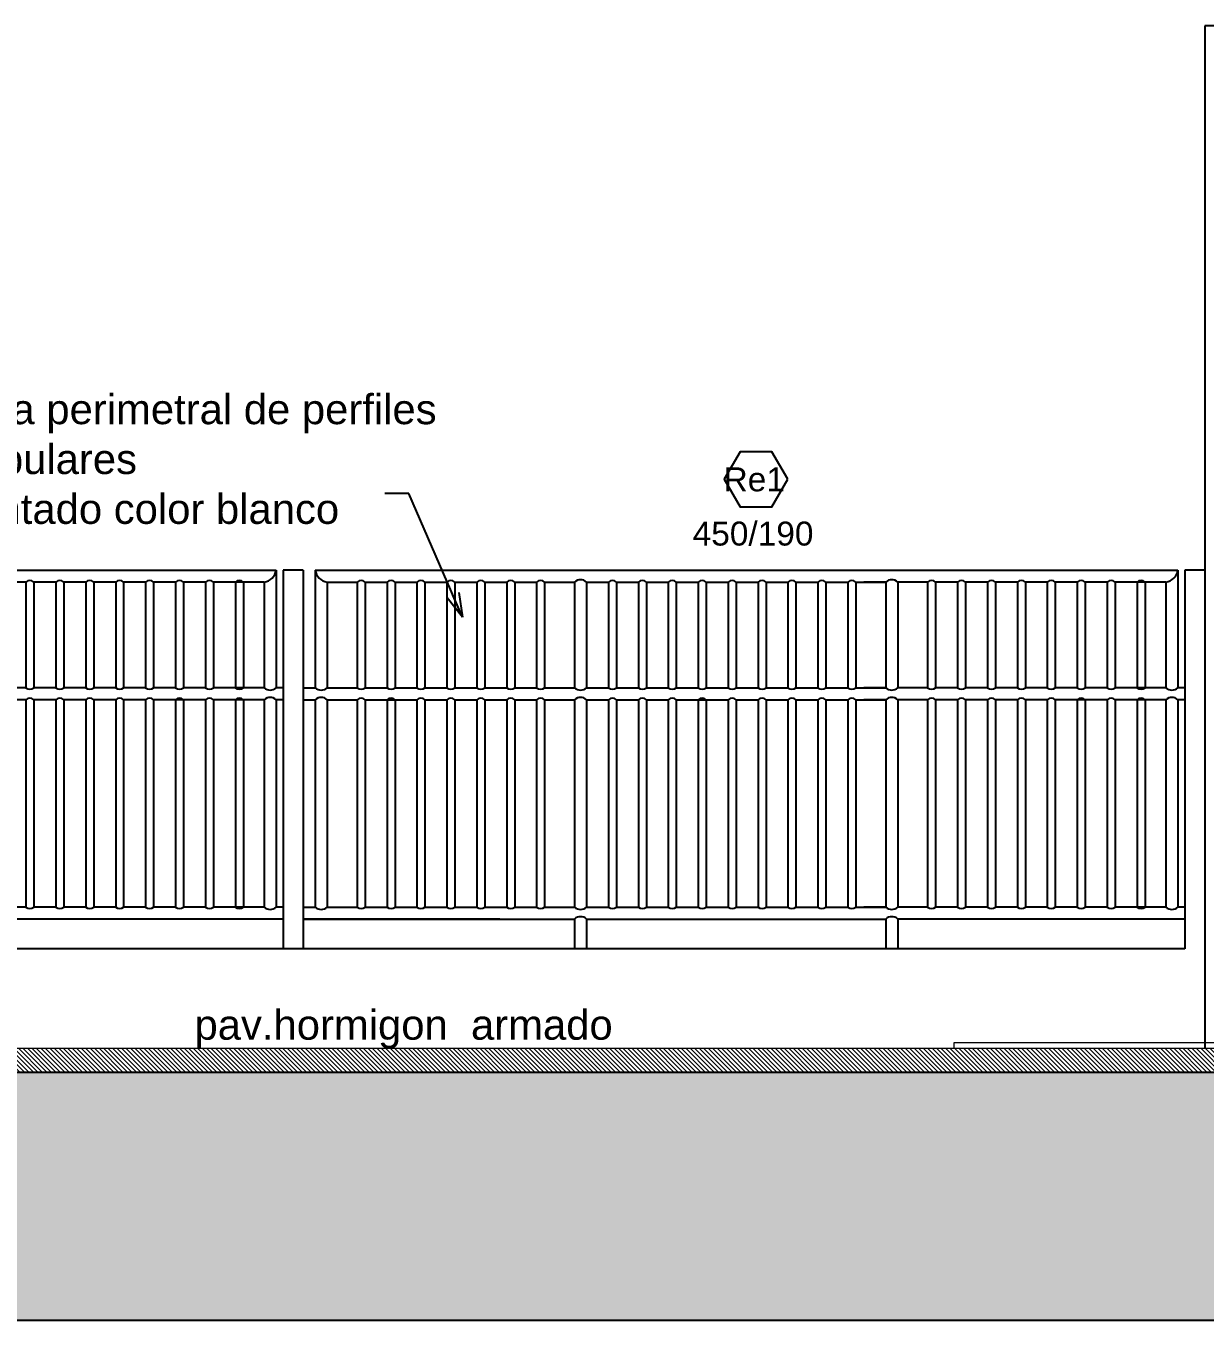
# Model space of a CAD drawing. Header units: metres. Extents: x 1166 to 1459, y -137 to 62.
# Drawn here: x 1274.12 to 1280.03, y -88.89 to -82.4 of the extents above; entities that cross this region are included whole.
import ezdxf

# ---------------------------------------------------------------- set-up
doc = ezdxf.new("R2010")
doc.units = ezdxf.units.M
doc.header["$LTSCALE"] = 0.508
doc.linetypes.add('HIDDEN2', pattern=[0.1875, 0.125, -0.0625])
doc.layers.get('0').update_dxf_attribs({"color": 9})
for name, color, linetype in [('2-Desig-Carp', 9, 'Continuous'), ('2-texto', 9, 'Continuous'), ('3-muros', 9, 'Continuous'), ('4-carpinterias', 9, 'Continuous'), ('8-cotas-100', 9, 'Continuous'), ('9-Hatch', 9, 'Continuous'), ('arq carpinterias', 9, 'Continuous'), ('Estructura', 9, 'HIDDEN2')]:
    doc.layers.add(name, color=color, linetype=linetype)
doc.styles.add('swiss', font='swissel.ttf')
doc.dimstyles.new('dim-100', dxfattribs={"dimtxt": 0.2, "dimasz": 0.12, "dimexe": 0.05, "dimexo": 0, "dimgap": 0.05, "dimtad": 1, "dimzin": 4, "dimtxsty": 'swiss', "dimblk": 'ARCHTICK', "dimcen": 0.5, "dimdle": 0.1, "dimclrd": 256, "dimclre": 252, "dimclrt": 256, "dimadec": 0, "dimazin": 0, "dimtfac": 1, "dimtix": 1, "dimtmove": 2, "dimatfit": 3, "dimldrblk": 'OPEN30', "dimfxl": 0.05, "dimtolj": 1, "dimtzin": 0, "dimarcsym": 0})

# ---------------------------------------------------------------- blocks, each defined once
blk = doc.blocks.new('_ARCHTICK')
at = {"color": 0, "linetype": 'ByBlock', "const_width": 0.15}
blk.add_lwpolyline([(-0.5, -0.5), (0.5, 0.5)], dxfattribs=at)
blk = doc.blocks.new('_Open30')
at = {"color": 0, "linetype": 'ByBlock', "lineweight": -2}
for p, q in [((-1, 0.268), (0, 0)), ((0, 0), (-1, -0.268)), ((0, 0), (-1, 0))]:
    blk.add_line(p, q, dxfattribs=at)

msp = doc.modelspace()

# ---------------------------------------------------------------- hatches: boundary and pattern name
at = {"layer": '9-Hatch', "linetype": 'Continuous', "lineweight": 0}
h = msp.add_hatch(dxfattribs=at)
h.set_pattern_fill('ANSI31', color=256, scale=0.005, angle=-90)
h.set_pattern_definition([(315, (29.026803, -24.85161), (0.01122532015, 0.01122532015), [])])
h.paths.add_polyline_path([(1272.31, -87.6454), (1272.31, -87.5254), (1258.7737, -87.5254), (1258.7737, -87.6454)])
h.paths.add_polyline_path([(1272.31, -87.5254), (1272.31, -87.6454), (1333.9236, -87.6454), (1333.9236, -87.5254)])
at = {"layer": '9-Hatch'}
h = msp.add_hatch(dxfattribs=at)
h.set_pattern_fill('HOUND', color=256, scale=0.1, angle=45)
h.set_pattern_definition([(45, (11.76061, 1.39057), (0.336759605, 0.561266008), [2.54, -1.27]), (135, (11.76061, 1.39057), (0.336759605, -0.561266008), [2.54, -1.27])])
h.paths.add_polyline_path([(1272.31, -88.8872), (1272.31, -87.6454), (1255.7893, -87.6454), (1255.7893, -88.8872)])
h.paths.add_polyline_path([(1272.31, -87.6454), (1272.31, -88.8872), (1334.1958, -88.8872), (1334.1958, -87.6454)])

# ---------------------------------------------------------------- linework, layer by layer
at = {"layer": '3-muros'}
msp.add_lwpolyline([(1272.31, -88.8872), (1334.1958, -88.8872), (1334.1958, -87.6454), (1272.31, -87.6454)], dxfattribs=at)
at = {"layer": '4-carpinterias'}
for p, q in [((1280.1736, -82.3958), (1280.0323, -82.3958)), ((1280.0323, -82.3958), (1280.0323, -87.5254)), ((1272.7736, -85.1254), (1275.3765, -85.1254)), ((1275.3765, -85.1254), (1275.3765, -85.7154)), ((1275.412, -85.1254), (1275.412, -87.0254)), ((1275.512, -85.1254), (1275.412, -85.1254)), ((1275.512, -85.1254), (1275.412, -85.1254)), ((1275.412, -85.1254), (1275.412, -87.0254)), ((1275.512, -85.1254), (1275.512, -87.0254)), ((1275.512, -85.1254), (1275.512, -87.0254)), ((1275.5723, -85.1254), (1279.8969, -85.1254)), ((1275.5723, -85.1254), (1275.5723, -85.7154)), ((1279.8969, -85.1254), (1279.8969, -85.7154)), ((1279.9323, -85.1254), (1279.9323, -87.0254)), ((1280.0323, -85.1254), (1279.9323, -85.1254)), ((1280.0323, -85.1254), (1279.9323, -85.1254)), ((1280.0323, -85.1254), (1280.0323, -87.0254)), ((1274.122, -85.1854), (1273.972, -85.1854)), ((1274.122, -85.1854), (1274.122, -85.7154)), ((1274.162, -85.1854), (1274.162, -85.7154)), ((1274.272, -85.1854), (1274.162, -85.1854)), ((1274.272, -85.1854), (1274.272, -85.7154)), ((1274.422, -85.1854), (1274.312, -85.1854)), ((1274.312, -85.1854), (1274.312, -85.7154)), ((1274.422, -85.1854), (1274.422, -85.7154)), ((1274.572, -85.1854), (1274.462, -85.1854)), ((1274.462, -85.1854), (1274.462, -85.7154)), ((1274.572, -85.1854), (1274.572, -85.7154)), ((1274.722, -85.1854), (1274.612, -85.1854)), ((1274.612, -85.1854), (1274.612, -85.7154)), ((1274.722, -85.1854), (1274.722, -85.7154)), ((1274.872, -85.1854), (1274.762, -85.1854)), ((1274.762, -85.1854), (1274.762, -85.7154)), ((1274.872, -85.1854), (1274.872, -85.7154)), ((1275.022, -85.1854), (1274.912, -85.1854)), ((1274.912, -85.1854), (1274.912, -85.7154)), ((1275.022, -85.1854), (1275.022, -85.7154)), ((1275.3165, -85.1854), (1275.062, -85.1854)), ((1275.062, -85.1854), (1275.062, -85.7154)), ((1275.172, -85.1854), (1275.172, -85.7154)), ((1275.212, -85.1854), (1275.212, -85.7154)), ((1275.3165, -85.1854), (1275.3165, -85.7154)), ((1275.3165, -85.1854), (1275.3165, -85.7154)), ((1275.3165, -85.1854), (1275.3165, -85.7154)), ((1275.6323, -85.1854), (1275.7823, -85.1854)), ((1275.6323, -85.1854), (1275.6323, -85.7154)), ((1275.6323, -85.1854), (1275.6323, -85.7154)), ((1275.6323, -85.1854), (1275.6323, -85.7154)), ((1275.7823, -85.1854), (1275.7823, -85.7154)), ((1275.8223, -85.1854), (1275.9323, -85.1854)), ((1275.8223, -85.1854), (1275.8223, -85.7154)), ((1275.9323, -85.1854), (1275.9323, -85.7154)), ((1275.9723, -85.1854), (1276.0823, -85.1854)), ((1275.9723, -85.1854), (1275.9723, -85.7154)), ((1276.0823, -85.1854), (1276.0823, -85.7154)), ((1276.1223, -85.1854), (1276.2323, -85.1854)), ((1276.1223, -85.1854), (1276.1223, -85.7154)), ((1276.2323, -85.1854), (1276.2323, -85.7154)), ((1276.2723, -85.1854), (1276.3823, -85.1854)), ((1276.2723, -85.1854), (1276.2723, -85.7154)), ((1276.3823, -85.1854), (1276.3823, -85.7154)), ((1276.4223, -85.1854), (1276.5323, -85.1854)), ((1276.4223, -85.1854), (1276.4223, -85.7154)), ((1276.5323, -85.1854), (1276.5323, -85.7154)), ((1276.5723, -85.1854), (1276.6823, -85.1854)), ((1276.5723, -85.1854), (1276.5723, -85.7154)), ((1276.6823, -85.1854), (1276.6823, -85.7154)), ((1276.7223, -85.1854), (1276.7223, -85.7154)), ((1276.7223, -85.1854), (1276.8723, -85.1854)), ((1276.8723, -85.1854), (1276.8723, -85.7154)), ((1276.9323, -85.1854), (1277.0423, -85.1854)), ((1276.9323, -85.1854), (1277.0423, -85.1854)), ((1276.9323, -85.1854), (1276.9323, -85.7154)), ((1276.9323, -85.1854), (1276.9323, -85.7154)), ((1277.0423, -85.1854), (1277.0423, -85.7154)), ((1277.0823, -85.1854), (1277.1923, -85.1854)), ((1277.0823, -85.1854), (1277.0823, -85.7154)), ((1277.1923, -85.1854), (1277.1923, -85.7154)), ((1277.2323, -85.1854), (1277.3423, -85.1854)), ((1277.2323, -85.1854), (1277.2323, -85.7154)), ((1277.3423, -85.1854), (1277.3423, -85.7154)), ((1277.3823, -85.1854), (1277.4923, -85.1854)), ((1277.3823, -85.1854), (1277.3823, -85.7154)), ((1277.4923, -85.1854), (1277.4923, -85.7154)), ((1277.5323, -85.1854), (1277.6423, -85.1854)), ((1277.5323, -85.1854), (1277.5323, -85.7154)), ((1277.6423, -85.1854), (1277.6423, -85.7154)), ((1277.6823, -85.1854), (1277.7923, -85.1854)), ((1277.6823, -85.1854), (1277.6823, -85.7154)), ((1277.7923, -85.1854), (1277.7923, -85.7154)), ((1277.8323, -85.1854), (1277.9423, -85.1854)), ((1277.8323, -85.1854), (1277.8323, -85.7154)), ((1277.9423, -85.1854), (1277.9423, -85.7154)), ((1277.9823, -85.1854), (1278.0923, -85.1854)), ((1277.9823, -85.1854), (1277.9823, -85.7154)), ((1278.0923, -85.1854), (1278.0923, -85.7154)), ((1278.1323, -85.1854), (1278.2423, -85.1854)), ((1278.1323, -85.1854), (1278.1323, -85.7154)), ((1278.2423, -85.1854), (1278.2423, -85.7154)), ((1278.2823, -85.1854), (1278.2823, -85.7154)), ((1278.2823, -85.1854), (1278.4323, -85.1854)), ((1278.4323, -85.1854), (1278.3223, -85.1854)), ((1278.4323, -85.1854), (1278.4323, -85.7154)), ((1278.4323, -85.1854), (1278.4323, -85.7154)), ((1278.4923, -85.1854), (1278.4923, -85.7154)), ((1278.6423, -85.1854), (1278.4923, -85.1854)), ((1278.6423, -85.1854), (1278.6423, -85.7154)), ((1278.6823, -85.1854), (1278.6823, -85.7154)), ((1278.7923, -85.1854), (1278.6823, -85.1854)), ((1278.7923, -85.1854), (1278.7923, -85.7154)), ((1278.9423, -85.1854), (1278.8323, -85.1854)), ((1278.8323, -85.1854), (1278.8323, -85.7154)), ((1278.9423, -85.1854), (1278.9423, -85.7154)), ((1279.0923, -85.1854), (1278.9823, -85.1854)), ((1278.9823, -85.1854), (1278.9823, -85.7154)), ((1279.0923, -85.1854), (1279.0923, -85.7154)), ((1279.2423, -85.1854), (1279.1323, -85.1854)), ((1279.1323, -85.1854), (1279.1323, -85.7154)), ((1279.2423, -85.1854), (1279.2423, -85.7154)), ((1279.3923, -85.1854), (1279.2823, -85.1854)), ((1279.2823, -85.1854), (1279.2823, -85.7154)), ((1279.3923, -85.1854), (1279.3923, -85.7154)), ((1279.5423, -85.1854), (1279.4323, -85.1854)), ((1279.4323, -85.1854), (1279.4323, -85.7154)), ((1279.5423, -85.1854), (1279.5423, -85.7154)), ((1279.8369, -85.1854), (1279.5823, -85.1854)), ((1279.5823, -85.1854), (1279.5823, -85.7154)), ((1279.6923, -85.1854), (1279.6923, -85.7154)), ((1279.7323, -85.1854), (1279.7323, -85.7154)), ((1279.8369, -85.1854), (1279.8369, -85.7154)), ((1279.8369, -85.1854), (1279.8369, -85.7154)), ((1279.8369, -85.1854), (1279.8369, -85.7154)), ((1274.122, -85.7154), (1273.972, -85.7154)), ((1274.272, -85.7154), (1274.162, -85.7154)), ((1274.422, -85.7154), (1274.312, -85.7154)), ((1274.572, -85.7154), (1274.462, -85.7154)), ((1274.722, -85.7154), (1274.612, -85.7154)), ((1274.872, -85.7154), (1274.762, -85.7154)), ((1275.022, -85.7154), (1274.912, -85.7154)), ((1275.3165, -85.7154), (1275.062, -85.7154)), ((1275.412, -85.7154), (1275.3765, -85.7154)), ((1275.512, -85.7154), (1275.5723, -85.7154)), ((1275.6323, -85.7154), (1275.7823, -85.7154)), ((1275.8223, -85.7154), (1275.9323, -85.7154)), ((1275.9723, -85.7154), (1276.0823, -85.7154)), ((1276.1223, -85.7154), (1276.2323, -85.7154)), ((1276.2723, -85.7154), (1276.3823, -85.7154)), ((1276.4223, -85.7154), (1276.5323, -85.7154)), ((1276.5723, -85.7154), (1276.6823, -85.7154)), ((1276.7223, -85.7154), (1276.8723, -85.7154)), ((1276.9323, -85.7154), (1277.0423, -85.7154)), ((1276.9323, -85.7154), (1277.0423, -85.7154)), ((1277.0823, -85.7154), (1277.1923, -85.7154)), ((1277.2323, -85.7154), (1277.3423, -85.7154)), ((1277.3823, -85.7154), (1277.4923, -85.7154)), ((1277.5323, -85.7154), (1277.6423, -85.7154)), ((1277.6823, -85.7154), (1277.7923, -85.7154)), ((1277.8323, -85.7154), (1277.9423, -85.7154)), ((1277.9823, -85.7154), (1278.0923, -85.7154)), ((1278.1323, -85.7154), (1278.2423, -85.7154)), ((1278.2823, -85.7154), (1278.4323, -85.7154)), ((1278.4323, -85.7154), (1278.3223, -85.7154)), ((1278.6423, -85.7154), (1278.4923, -85.7154)), ((1278.7923, -85.7154), (1278.6823, -85.7154)), ((1278.9423, -85.7154), (1278.8323, -85.7154)), ((1279.0923, -85.7154), (1278.9823, -85.7154)), ((1279.2423, -85.7154), (1279.1323, -85.7154)), ((1279.3923, -85.7154), (1279.2823, -85.7154)), ((1279.5423, -85.7154), (1279.4323, -85.7154)), ((1279.8369, -85.7154), (1279.5823, -85.7154)), ((1279.9323, -85.7154), (1279.8969, -85.7154)), ((1274.122, -85.7754), (1273.972, -85.7754)), ((1274.122, -85.7754), (1274.122, -86.8154)), ((1274.272, -85.7754), (1274.162, -85.7754)), ((1274.162, -85.7754), (1274.162, -86.8154)), ((1274.272, -85.7754), (1274.272, -86.8154)), ((1274.422, -85.7754), (1274.312, -85.7754)), ((1274.312, -85.7754), (1274.312, -86.8154)), ((1274.422, -85.7754), (1274.422, -86.8154)), ((1274.572, -85.7754), (1274.462, -85.7754)), ((1274.462, -85.7754), (1274.462, -86.8154)), ((1274.572, -85.7754), (1274.572, -86.8154)), ((1274.722, -85.7754), (1274.612, -85.7754)), ((1274.612, -85.7754), (1274.612, -86.8154)), ((1274.722, -85.7754), (1274.722, -86.8154)), ((1275.022, -85.7754), (1274.762, -85.7754)), ((1274.762, -85.7754), (1274.762, -86.8154)), ((1274.872, -85.7754), (1274.872, -86.8154)), ((1274.912, -85.7754), (1274.912, -86.8154)), ((1275.022, -85.7754), (1275.022, -86.8154)), ((1275.3165, -85.7754), (1275.062, -85.7754)), ((1275.062, -85.7754), (1275.062, -86.8154)), ((1275.172, -85.7754), (1275.172, -86.8154)), ((1275.212, -85.7754), (1275.212, -86.8154)), ((1275.3165, -85.7754), (1275.3165, -86.8154)), ((1275.3165, -85.7754), (1275.3165, -86.8154)), ((1275.412, -85.7754), (1275.3765, -85.7754)), ((1275.3765, -85.7754), (1275.3765, -86.8154)), ((1275.512, -85.7754), (1275.5723, -85.7754)), ((1275.5723, -85.7754), (1275.5723, -86.8154)), ((1275.6323, -85.7754), (1275.7823, -85.7754)), ((1275.6323, -85.7754), (1275.6323, -86.8154)), ((1275.6323, -85.7754), (1275.6323, -86.8154)), ((1275.7823, -85.7754), (1275.7823, -86.8154)), ((1275.8223, -85.7754), (1276.0823, -85.7754)), ((1275.8223, -85.7754), (1275.8223, -86.8154)), ((1275.9323, -85.7754), (1275.9323, -86.8154)), ((1275.9723, -85.7754), (1275.9723, -86.8154)), ((1276.0823, -85.7754), (1276.0823, -86.8154)), ((1276.1223, -85.7754), (1276.2323, -85.7754)), ((1276.1223, -85.7754), (1276.1223, -86.8154)), ((1276.2323, -85.7754), (1276.2323, -86.8154)), ((1276.2723, -85.7754), (1276.3823, -85.7754)), ((1276.2723, -85.7754), (1276.2723, -86.8154)), ((1276.3823, -85.7754), (1276.3823, -86.8154)), ((1276.4223, -85.7754), (1276.5323, -85.7754)), ((1276.4223, -85.7754), (1276.4223, -86.8154)), ((1276.5323, -85.7754), (1276.5323, -86.8154)), ((1276.5723, -85.7754), (1276.6823, -85.7754)), ((1276.5723, -85.7754), (1276.5723, -86.8154)), ((1276.6823, -85.7754), (1276.6823, -86.8154)), ((1276.7223, -85.7754), (1276.7223, -86.8154)), ((1276.7223, -85.7754), (1276.8723, -85.7754)), ((1276.8723, -85.7754), (1276.8723, -86.8154)), ((1276.9323, -85.7754), (1277.0423, -85.7754)), ((1276.9323, -85.7754), (1277.0423, -85.7754)), ((1276.9323, -85.7754), (1276.9323, -86.8154)), ((1276.9323, -85.7754), (1276.9323, -86.8154)), ((1277.0423, -85.7754), (1277.0423, -86.8154)), ((1277.0823, -85.7754), (1277.0823, -86.8154)), ((1277.0823, -85.7754), (1277.1923, -85.7754)), ((1277.1923, -85.7754), (1277.1923, -86.8154)), ((1277.2323, -85.7754), (1277.3423, -85.7754)), ((1277.2323, -85.7754), (1277.2323, -86.8154)), ((1277.3423, -85.7754), (1277.3423, -86.8154)), ((1277.3823, -85.7754), (1277.6423, -85.7754)), ((1277.3823, -85.7754), (1277.3823, -86.8154)), ((1277.3823, -85.7754), (1277.4923, -85.7754)), ((1277.4923, -85.7754), (1277.4923, -86.8154)), ((1277.5323, -85.7754), (1277.5323, -86.8154)), ((1277.6423, -85.7754), (1277.6423, -86.8154)), ((1277.6823, -85.7754), (1277.7923, -85.7754)), ((1277.6823, -85.7754), (1277.6823, -86.8154)), ((1277.7923, -85.7754), (1277.7923, -86.8154)), ((1277.8323, -85.7754), (1277.9423, -85.7754)), ((1277.8323, -85.7754), (1277.8323, -86.8154)), ((1277.9423, -85.7754), (1277.9423, -86.8154)), ((1277.9823, -85.7754), (1278.0923, -85.7754)), ((1277.9823, -85.7754), (1277.9823, -86.8154)), ((1278.0923, -85.7754), (1278.0923, -86.8154)), ((1278.1323, -85.7754), (1278.2423, -85.7754)), ((1278.1323, -85.7754), (1278.1323, -86.8154)), ((1278.2423, -85.7754), (1278.2423, -86.8154)), ((1278.2823, -85.7754), (1278.4323, -85.7754)), ((1278.2823, -85.7754), (1278.2823, -86.8154)), ((1278.4323, -85.7754), (1278.3223, -85.7754)), ((1278.4323, -85.7754), (1278.4323, -86.8154)), ((1278.4323, -85.7754), (1278.4323, -86.8154)), ((1278.4923, -85.7754), (1278.4923, -86.8154)), ((1278.6423, -85.7754), (1278.4923, -85.7754)), ((1278.6423, -85.7754), (1278.6423, -86.8154)), ((1278.7923, -85.7754), (1278.6823, -85.7754)), ((1278.6823, -85.7754), (1278.6823, -86.8154)), ((1278.7923, -85.7754), (1278.7923, -86.8154)), ((1278.9423, -85.7754), (1278.8323, -85.7754)), ((1278.8323, -85.7754), (1278.8323, -86.8154)), ((1278.9423, -85.7754), (1278.9423, -86.8154)), ((1279.0923, -85.7754), (1278.9823, -85.7754)), ((1278.9823, -85.7754), (1278.9823, -86.8154)), ((1279.0923, -85.7754), (1279.0923, -86.8154)), ((1279.2423, -85.7754), (1279.1323, -85.7754)), ((1279.1323, -85.7754), (1279.1323, -86.8154)), ((1279.2423, -85.7754), (1279.2423, -86.8154)), ((1279.5423, -85.7754), (1279.2823, -85.7754)), ((1279.2823, -85.7754), (1279.2823, -86.8154)), ((1279.3923, -85.7754), (1279.3923, -86.8154)), ((1279.4323, -85.7754), (1279.4323, -86.8154)), ((1279.5423, -85.7754), (1279.5423, -86.8154)), ((1279.8369, -85.7754), (1279.5823, -85.7754)), ((1279.5823, -85.7754), (1279.5823, -86.8154)), ((1279.6923, -85.7754), (1279.6923, -86.8154)), ((1279.7323, -85.7754), (1279.7323, -86.8154)), ((1279.8369, -85.7754), (1279.8369, -86.8154)), ((1279.8369, -85.7754), (1279.8369, -86.8154)), ((1279.9323, -85.7754), (1279.8969, -85.7754)), ((1279.8969, -85.7754), (1279.8969, -86.8154)), ((1274.122, -86.8154), (1273.972, -86.8154)), ((1274.272, -86.8154), (1274.162, -86.8154)), ((1274.422, -86.8154), (1274.312, -86.8154)), ((1274.572, -86.8154), (1274.462, -86.8154)), ((1274.722, -86.8154), (1274.612, -86.8154)), ((1274.872, -86.8154), (1274.762, -86.8154)), ((1275.022, -86.8154), (1274.912, -86.8154)), ((1275.272, -86.8154), (1275.062, -86.8154)), ((1275.3165, -86.8154), (1275.272, -86.8154)), ((1275.412, -86.8154), (1275.3765, -86.8154)), ((1275.512, -86.8154), (1275.5723, -86.8154)), ((1275.6323, -86.8154), (1275.7823, -86.8154)), ((1275.8223, -86.8154), (1275.9323, -86.8154)), ((1275.9723, -86.8154), (1276.0823, -86.8154)), ((1276.1223, -86.8154), (1276.2323, -86.8154)), ((1276.2723, -86.8154), (1276.3823, -86.8154)), ((1276.4223, -86.8154), (1276.5323, -86.8154)), ((1276.5723, -86.8154), (1276.6823, -86.8154)), ((1276.7223, -86.8154), (1276.8723, -86.8154)), ((1276.9323, -86.8154), (1277.0423, -86.8154)), ((1276.9323, -86.8154), (1277.0423, -86.8154)), ((1277.0823, -86.8154), (1277.1923, -86.8154)), ((1277.2323, -86.8154), (1277.3423, -86.8154)), ((1277.3823, -86.8154), (1277.4923, -86.8154)), ((1277.5323, -86.8154), (1277.6423, -86.8154)), ((1277.6823, -86.8154), (1277.7923, -86.8154)), ((1277.8323, -86.8154), (1277.9423, -86.8154)), ((1277.9823, -86.8154), (1278.0923, -86.8154)), ((1278.1323, -86.8154), (1278.2423, -86.8154)), ((1278.2823, -86.8154), (1278.4323, -86.8154)), ((1278.4323, -86.8154), (1278.3223, -86.8154)), ((1278.6423, -86.8154), (1278.4923, -86.8154)), ((1278.7923, -86.8154), (1278.6823, -86.8154)), ((1278.9423, -86.8154), (1278.8323, -86.8154)), ((1279.0923, -86.8154), (1278.9823, -86.8154)), ((1279.2423, -86.8154), (1279.1323, -86.8154)), ((1279.3923, -86.8154), (1279.2823, -86.8154)), ((1279.5423, -86.8154), (1279.4323, -86.8154)), ((1279.7923, -86.8154), (1279.5823, -86.8154)), ((1279.8369, -86.8154), (1279.7923, -86.8154)), ((1279.9323, -86.8154), (1279.8969, -86.8154)), ((1275.412, -86.8754), (1273.972, -86.8754)), ((1276.4979, -86.8754), (1275.512, -86.8754)), ((1275.512, -86.8754), (1276.8723, -86.8754)), ((1276.8723, -86.8754), (1276.8723, -87.0254)), ((1276.9323, -86.8754), (1278.4323, -86.8754)), ((1276.9323, -86.8754), (1276.9323, -87.0254)), ((1276.9323, -86.8754), (1276.9323, -87.0254)), ((1278.4323, -86.8754), (1278.4323, -87.0254)), ((1278.4323, -86.8754), (1278.4323, -87.0254)), ((1278.4923, -86.8754), (1278.4923, -87.0254)), ((1279.9323, -86.8754), (1278.4923, -86.8754)), ((1276.4979, -87.0254), (1272.7736, -87.0254)), ((1279.9323, -87.0254), (1275.4323, -87.0254))]:
    msp.add_line(p, q, dxfattribs=at)
at = {"layer": '4-carpinterias', "linetype": 'Continuous', "lineweight": 0, "flags": 128}
msp.add_lwpolyline([(1282.6736, -87.5254), (1282.6736, -87.496), (1278.7736, -87.496), (1278.7736, -87.5254)], dxfattribs=at)
at = {"layer": '4-carpinterias'}
for centre, radius, start, end in [((1275.3064, -85.1153), 0.0709, 278.21575, 351.78425), ((1275.6424, -85.1153), 0.0709, 188.21575, 261.78425), ((1279.8267, -85.1153), 0.0709, 278.21575, 351.78425), ((1274.142, -85.2089), 0.0308, 49.58583, 130.41417), ((1274.292, -85.2089), 0.0308, 49.58583, 130.41417), ((1274.442, -85.2089), 0.0308, 49.58583, 130.41417), ((1274.592, -85.2089), 0.0308, 49.58583, 130.41417), ((1274.742, -85.2089), 0.0308, 49.58583, 130.41417), ((1274.892, -85.2089), 0.0308, 49.58583, 130.41417), ((1275.042, -85.2089), 0.0308, 49.58583, 130.41417), ((1275.192, -85.2089), 0.0308, 49.58583, 130.41417), ((1275.8023, -85.2089), 0.0308, 49.58583, 130.41417), ((1275.9523, -85.2089), 0.0308, 49.58583, 130.41417), ((1276.1023, -85.2089), 0.0308, 49.58583, 130.41417), ((1276.2523, -85.2089), 0.0308, 49.58583, 130.41417), ((1276.4023, -85.2089), 0.0308, 49.58583, 130.41417), ((1276.5523, -85.2089), 0.0308, 49.58583, 130.41417), ((1276.7023, -85.2089), 0.0308, 49.58583, 130.41417), ((1276.9023, -85.2179), 0.0442, 47.29032, 132.70968), ((1277.0623, -85.2089), 0.0308, 49.58583, 130.41417), ((1277.2123, -85.2089), 0.0308, 49.58583, 130.41417), ((1277.3623, -85.2089), 0.0308, 49.58583, 130.41417), ((1277.5123, -85.2089), 0.0308, 49.58583, 130.41417), ((1277.6623, -85.2089), 0.0308, 49.58583, 130.41417), ((1277.8123, -85.2089), 0.0308, 49.58583, 130.41417), ((1277.9623, -85.2089), 0.0308, 49.58583, 130.41417), ((1278.1123, -85.2089), 0.0308, 49.58583, 130.41417), ((1278.2623, -85.2089), 0.0308, 49.58583, 130.41417), ((1278.4623, -85.2179), 0.0442, 47.29032, 132.70968), ((1278.6623, -85.2089), 0.0308, 49.58583, 130.41417), ((1278.8123, -85.2089), 0.0308, 49.58583, 130.41417), ((1278.9623, -85.2089), 0.0308, 49.58583, 130.41417), ((1279.1123, -85.2089), 0.0308, 49.58583, 130.41417), ((1279.2623, -85.2089), 0.0308, 49.58583, 130.41417), ((1279.4123, -85.2089), 0.0308, 49.58583, 130.41417), ((1279.5623, -85.2089), 0.0308, 49.58583, 130.41417), ((1279.7123, -85.2089), 0.0308, 49.58583, 130.41417), ((1274.142, -85.6919), 0.0308, 229.58583, 310.41417), ((1274.292, -85.6919), 0.0308, 229.58583, 310.41417), ((1274.442, -85.6919), 0.0308, 229.58583, 310.41417), ((1274.592, -85.6919), 0.0308, 229.58583, 310.41417), ((1274.742, -85.6919), 0.0308, 229.58583, 310.41417), ((1274.892, -85.6919), 0.0308, 229.58583, 310.41417), ((1275.042, -85.6919), 0.0308, 229.58583, 310.41417), ((1275.192, -85.6919), 0.0308, 229.58583, 310.41417), ((1275.3465, -85.6829), 0.0442, 227.29032, 312.70968), ((1275.6023, -85.6829), 0.0442, 227.29032, 312.70968), ((1275.8023, -85.6919), 0.0308, 229.58583, 310.41417), ((1275.9523, -85.6919), 0.0308, 229.58583, 310.41417), ((1276.1023, -85.6919), 0.0308, 229.58583, 310.41417), ((1276.2523, -85.6919), 0.0308, 229.58583, 310.41417), ((1276.4023, -85.6919), 0.0308, 229.58583, 310.41417), ((1276.5523, -85.6919), 0.0308, 229.58583, 310.41417), ((1276.7023, -85.6919), 0.0308, 229.58583, 310.41417), ((1276.9023, -85.6829), 0.0442, 227.29032, 312.70968), ((1277.0623, -85.6919), 0.0308, 229.58583, 310.41417), ((1277.2123, -85.6919), 0.0308, 229.58583, 310.41417), ((1277.3623, -85.6919), 0.0308, 229.58583, 310.41417), ((1277.5123, -85.6919), 0.0308, 229.58583, 310.41417), ((1277.6623, -85.6919), 0.0308, 229.58583, 310.41417), ((1277.8123, -85.6919), 0.0308, 229.58583, 310.41417), ((1277.9623, -85.6919), 0.0308, 229.58583, 310.41417), ((1278.1123, -85.6919), 0.0308, 229.58583, 310.41417), ((1278.2623, -85.6919), 0.0308, 229.58583, 310.41417), ((1278.4623, -85.6829), 0.0442, 227.29032, 312.70968), ((1278.6623, -85.6919), 0.0308, 229.58583, 310.41417), ((1278.8123, -85.6919), 0.0308, 229.58583, 310.41417), ((1278.9623, -85.6919), 0.0308, 229.58583, 310.41417), ((1279.1123, -85.6919), 0.0308, 229.58583, 310.41417), ((1279.2623, -85.6919), 0.0308, 229.58583, 310.41417), ((1279.4123, -85.6919), 0.0308, 229.58583, 310.41417), ((1279.5623, -85.6919), 0.0308, 229.58583, 310.41417), ((1279.7123, -85.6919), 0.0308, 229.58583, 310.41417), ((1279.8669, -85.6829), 0.0442, 227.29032, 312.70968), ((1274.142, -85.7989), 0.0308, 49.58583, 130.41417), ((1274.292, -85.7989), 0.0308, 49.58583, 130.41417), ((1274.442, -85.7989), 0.0308, 49.58583, 130.41417), ((1274.592, -85.7989), 0.0308, 49.58583, 130.41417), ((1274.742, -85.7989), 0.0308, 49.58583, 130.41417), ((1274.892, -85.7989), 0.0308, 49.58583, 130.41417), ((1275.042, -85.7989), 0.0308, 49.58583, 130.41417), ((1275.192, -85.7989), 0.0308, 49.58583, 130.41417), ((1275.3465, -85.8079), 0.0442, 47.29032, 132.70968), ((1275.6023, -85.8079), 0.0442, 47.29032, 132.70968), ((1275.8023, -85.7989), 0.0308, 49.58583, 130.41417), ((1275.9523, -85.7989), 0.0308, 49.58583, 130.41417), ((1276.1023, -85.7989), 0.0308, 49.58583, 130.41417), ((1276.2523, -85.7989), 0.0308, 49.58583, 130.41417), ((1276.4023, -85.7989), 0.0308, 49.58583, 130.41417), ((1276.5523, -85.7989), 0.0308, 49.58583, 130.41417), ((1276.7023, -85.7989), 0.0308, 49.58583, 130.41417), ((1276.9023, -85.8079), 0.0442, 47.29032, 132.70968), ((1277.0623, -85.7989), 0.0308, 49.58583, 130.41417), ((1277.2123, -85.7989), 0.0308, 49.58583, 130.41417), ((1277.3623, -85.7989), 0.0308, 49.58583, 130.41417), ((1277.5123, -85.7989), 0.0308, 49.58583, 130.41417), ((1277.6623, -85.7989), 0.0308, 49.58583, 130.41417), ((1277.8123, -85.7989), 0.0308, 49.58583, 130.41417), ((1277.9623, -85.7989), 0.0308, 49.58583, 130.41417), ((1278.1123, -85.7989), 0.0308, 49.58583, 130.41417), ((1278.2623, -85.7989), 0.0308, 49.58583, 130.41417), ((1278.4623, -85.8079), 0.0442, 47.29032, 132.70968), ((1278.6623, -85.7989), 0.0308, 49.58583, 130.41417), ((1278.8123, -85.7989), 0.0308, 49.58583, 130.41417), ((1278.9623, -85.7989), 0.0308, 49.58583, 130.41417), ((1279.1123, -85.7989), 0.0308, 49.58583, 130.41417), ((1279.2623, -85.7989), 0.0308, 49.58583, 130.41417), ((1279.4123, -85.7989), 0.0308, 49.58583, 130.41417), ((1279.5623, -85.7989), 0.0308, 49.58583, 130.41417), ((1279.7123, -85.7989), 0.0308, 49.58583, 130.41417), ((1279.8669, -85.8079), 0.0442, 47.29032, 132.70968), ((1274.142, -86.7919), 0.0308, 229.58583, 310.41417), ((1274.292, -86.7919), 0.0308, 229.58583, 310.41417), ((1274.442, -86.7919), 0.0308, 229.58583, 310.41417), ((1274.592, -86.7919), 0.0308, 229.58583, 310.41417), ((1274.742, -86.7919), 0.0308, 229.58583, 310.41417), ((1274.892, -86.7919), 0.0308, 229.58583, 310.41417), ((1275.042, -86.7919), 0.0308, 229.58583, 310.41417), ((1275.192, -86.7919), 0.0308, 229.58583, 310.41417), ((1275.3465, -86.7829), 0.0442, 227.29032, 312.70968), ((1275.6023, -86.7829), 0.0442, 227.29032, 312.70968), ((1275.8023, -86.7919), 0.0308, 229.58583, 310.41417), ((1275.9523, -86.7919), 0.0308, 229.58583, 310.41417), ((1276.1023, -86.7919), 0.0308, 229.58583, 310.41417), ((1276.2523, -86.7919), 0.0308, 229.58583, 310.41417), ((1276.4023, -86.7919), 0.0308, 229.58583, 310.41417), ((1276.5523, -86.7919), 0.0308, 229.58583, 310.41417), ((1276.7023, -86.7919), 0.0308, 229.58583, 310.41417), ((1276.9023, -86.7829), 0.0442, 227.29032, 312.70968), ((1277.0623, -86.7919), 0.0308, 229.58583, 310.41417), ((1277.2123, -86.7919), 0.0308, 229.58583, 310.41417), ((1277.3623, -86.7919), 0.0308, 229.58583, 310.41417), ((1277.5123, -86.7919), 0.0308, 229.58583, 310.41417), ((1277.6623, -86.7919), 0.0308, 229.58583, 310.41417), ((1277.8123, -86.7919), 0.0308, 229.58583, 310.41417), ((1277.9623, -86.7919), 0.0308, 229.58583, 310.41417), ((1278.1123, -86.7919), 0.0308, 229.58583, 310.41417), ((1278.2623, -86.7919), 0.0308, 229.58583, 310.41417), ((1278.4623, -86.7829), 0.0442, 227.29032, 312.70968), ((1278.6623, -86.7919), 0.0308, 229.58583, 310.41417), ((1278.8123, -86.7919), 0.0308, 229.58583, 310.41417), ((1278.9623, -86.7919), 0.0308, 229.58583, 310.41417), ((1279.1123, -86.7919), 0.0308, 229.58583, 310.41417), ((1279.2623, -86.7919), 0.0308, 229.58583, 310.41417), ((1279.4123, -86.7919), 0.0308, 229.58583, 310.41417), ((1279.5623, -86.7919), 0.0308, 229.58583, 310.41417), ((1279.7123, -86.7919), 0.0308, 229.58583, 310.41417), ((1279.8669, -86.7829), 0.0442, 227.29032, 312.70968), ((1276.9023, -86.9079), 0.0442, 47.29032, 132.70968), ((1278.4623, -86.9079), 0.0442, 47.29032, 132.70968)]:
    msp.add_arc(centre, radius, start, end, dxfattribs=at)
at = {"layer": 'arq carpinterias'}
msp.add_lwpolyline([(1277.9412, -84.6697), (1277.8615, -84.5317), (1277.7021, -84.5317), (1277.6224, -84.6697), (1277.7021, -84.8078), (1277.8615, -84.8078)], close=True, dxfattribs=at)
at = {"layer": 'Estructura', "linetype": 'Continuous', "lineweight": 0}
msp.add_line((1293.7736, -87.5254), (1272.31, -87.5254), dxfattribs=at)

# ---------------------------------------------------------------- texts
at = {"layer": '2-Desig-Carp', "char_height": 0.12, "width": 5.113846, "attachment_point": 3, "style": 'swiss'}
for s, insert in [('Re1', (1277.9269, -84.6102)), ('\\pi-0.36,l0.48,t0.48;{\\fArial|b0|i0|c0|p34;450/190}', (1278.0701, -84.8822))]:
    msp.add_mtext(s, dxfattribs=dict(at, insert=insert))
at = {"layer": '2-texto', "char_height": 0.15, "attachment_point": 7, "style": 'swiss'}
for s, insert, width in [('\\A1;reja perimetral de perfiles tubulares\\Ppintado color blanco', (1273.8169, -84.9388), 2.410562), ('\\A1;pav.hormigon  armado', (1274.9672, -87.5259), 3.953269)]:
    msp.add_mtext(s, dxfattribs=dict(at, insert=insert, width=width))

# ---------------------------------------------------------------- leaders
at = {"layer": '8-cotas-100', "annotation_type": 0, "has_hookline": 1, "hookline_direction": 0, "horizontal_direction": (-1, 0, 0)}
msp.add_leader([(1276.3108, -85.3612), (1276.0412, -84.7419), (1275.9212, -84.7419)], dimstyle='dim-100', override={"dimgap": 0.05, "dimtad": 0, "dimarcsym": 1}, dxfattribs=at)

doc.saveas('drawing.dxf')
